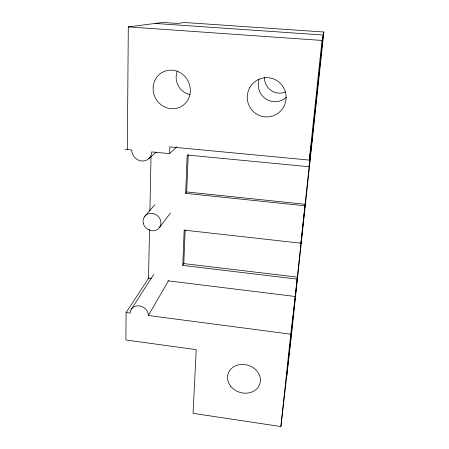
<?xml version="1.0" encoding="UTF-8"?>
<svg xmlns="http://www.w3.org/2000/svg" width="449" height="449" viewBox="0 0 449 449"><rect width="100%" height="100%" fill="white"/><g stroke="black" fill="none" stroke-linecap="round" stroke-linejoin="round"><path stroke-width="0.67" d="M148.995 277.69L126.096 312.577L125.888 340L196.241 349.636L193.036 413.327L280.894 426.55L290.98 339.298L323.858 32.002L184.331 22.495L177.765 23.46L162.981 22.45L128.291 26.901L127.348 149.579M149.528 229.344L148.518 278.414L151.302 278.762M149.899 211.114L151.027 156.437M125.142 149.365L131.77 150.005A10.456 9.648 49.4 0 0 141.615 160.989A10.456 9.648 49.4 0 0 151.762 151.925L169.677 153.648L169.885 146.879L309.277 160.08L312.055 139.375M167.988 280.816L295.246 296.492L297.103 279.093L182.76 265.421L184.18 230.118L300.937 243.201L301.15 241.45M185.65 193.351L186.694 191.964L305.118 204.273L304.933 205.788L185.65 193.351L187.188 155.028L309.103 166.742L309.26 165.496M182.76 265.421L183.787 263.591L185.156 229.877M186.694 191.964L188.215 154.585M280.894 426.55L290.733 334.163L295.493 294.421M309.277 160.08L322.017 40.444L323.858 32.002M300.937 243.201L304.933 205.788M309.103 166.742L311.909 140.442M286.535 378.277L323.201 35.011L155.13 23.455M297.103 279.093L297.339 277.123L183.787 263.591M126.096 312.577L130.126 313.11A9.412 8.121 29.9 0 1 139.37 305.881A9.412 8.121 29.9 0 1 148.344 315.495L168.482 280.754M131.389 309.075L153.754 274.485M159.636 227.317L170.553 212.865M144.275 216.906L154.815 204.693M169.677 153.648L176.799 146.89M148.686 158.75L156.471 151.998M128.291 26.901L322.017 40.444M148.344 315.495L290.733 334.163M190.129 94.599A17.011 16.164 69 0 1 177.327 71.065M286.344 97.304A17.157 16.882 -76.8 0 1 259.073 79.366M285.648 91.938A15.76 15.446 -73.1 0 1 264.416 77.374M143.253 223.321A9.277 8.419 36.9 0 0 158.16 228.945A9.277 8.419 36.9 0 0 154.529 213.965A9.277 8.419 36.9 0 0 143.253 223.321M153.165 86.853A19.543 18.398 63.8 0 0 179.589 107.35A19.543 18.398 63.8 0 0 182.401 74.18A19.543 18.398 63.8 0 0 153.165 86.853M249.762 87.622A19.638 19.436 89.3 0 0 266.858 116.931A19.638 19.436 89.3 0 0 283.426 87.325A19.638 19.436 89.3 0 0 249.762 87.622M230.713 386.247A16.68 14.166 17.3 0 0 259.067 385.781A16.68 14.166 17.3 0 0 242.14 364.414A16.68 14.166 17.3 0 0 230.713 386.247"/></g></svg>
